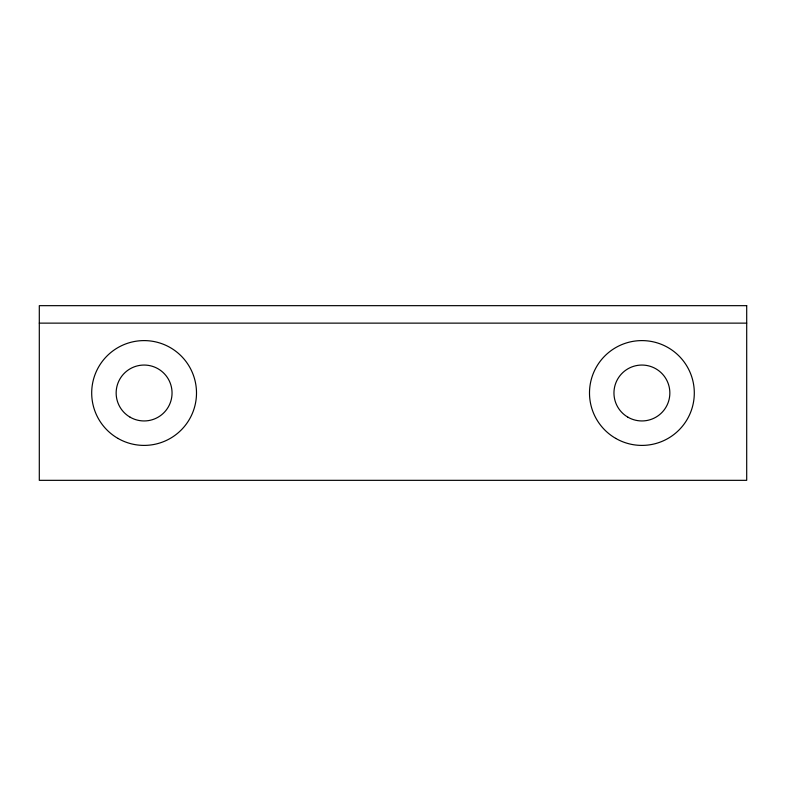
<?xml version="1.0" encoding="UTF-8"?>
<svg xmlns="http://www.w3.org/2000/svg" width="786" height="786" viewBox="0 0 786 786"><rect width="100%" height="100%" fill="white"/><g stroke="black" fill="none" stroke-linecap="round" stroke-linejoin="round"><path stroke-width="1.18" d="M39.3 323.134L746.7 323.134M746.7 305.666L39.3 305.666L39.3 480.334L746.7 480.334L746.7 305.666M627.926 417.199A27.942 27.942 0 0 0 669.849 393A27.942 27.942 0 0 0 627.926 368.801A27.942 27.942 0 0 0 627.926 417.199M130.122 417.199A27.942 27.942 0 0 0 172.046 393A27.942 27.942 0 0 0 130.122 368.801A27.942 27.942 0 0 0 130.122 417.199M615.703 438.382A52.397 52.397 0 0 0 694.303 393A52.397 52.397 0 0 0 615.703 347.618A52.397 52.397 0 0 0 615.703 438.382M117.9 438.382A52.397 52.397 0 0 0 196.5 393A52.397 52.397 0 0 0 117.9 347.618A52.397 52.397 0 0 0 117.9 438.382"/></g></svg>
